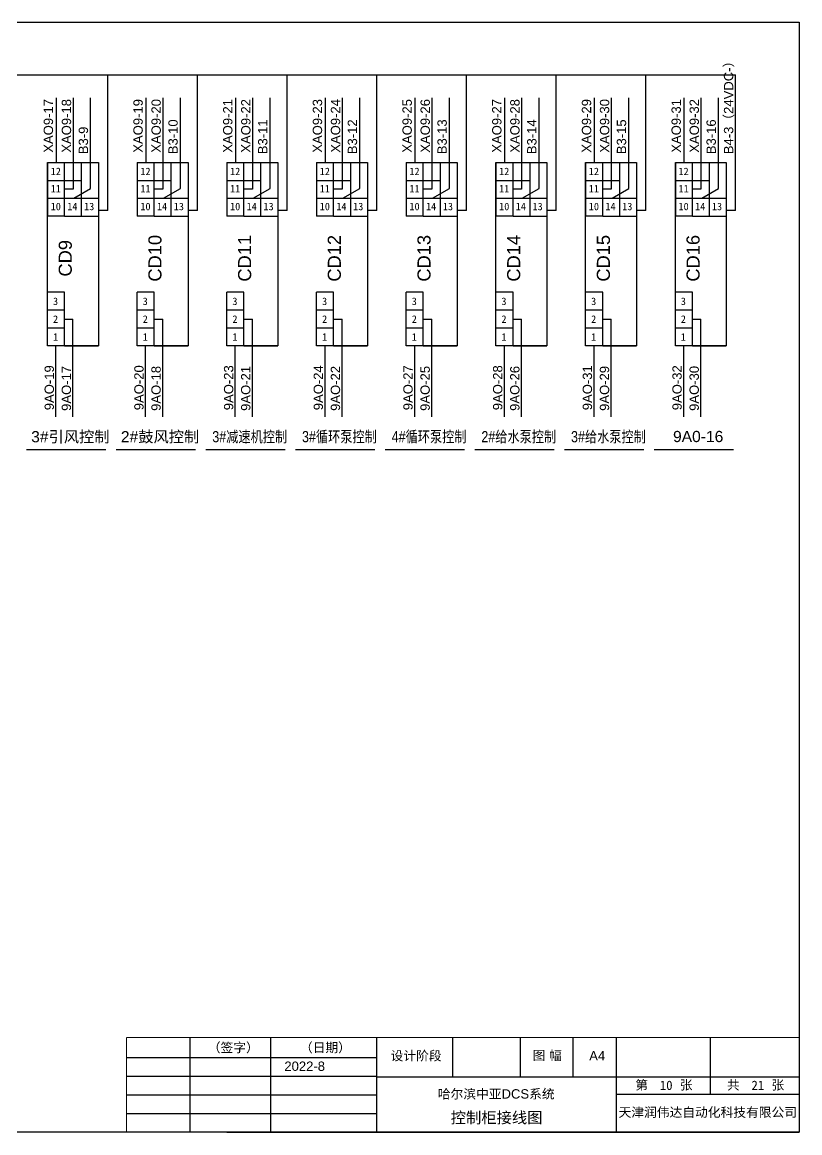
# Model space of a CAD drawing. Extents: x -156069 to -122631, y 9787 to 31117.
# Drawn here: x -139330 to -137249, y 16915 to 19887 of the extents above; entities that cross this region are included whole.
import ezdxf
from ezdxf.enums import TextEntityAlignment as Align

# ---------------------------------------------------------------- set-up
doc = ezdxf.new("R2010")
doc.units = 0
doc.layers.get('0').update_dxf_attribs({"linetype": 'CONTINUOUS'})
doc.layers.add('1', color=143, linetype='CONTINUOUS')
doc.layers.add('TEXT', color=3, linetype='CONTINUOUS')
doc.styles.add('Arial', font='arial.ttf')
doc.styles.get("Standard").update_dxf_attribs({"font": ''})
doc.styles.get('Standard').set_extended_font_data('SimSun')

msp = doc.modelspace()

# ---------------------------------------------------------------- linework, layer by layer
for p, q in [((-141021.09187, 19745.65428), (-137421.09187, 19745.65428)), ((-139101.09187, 19383.08503), (-139101.09187, 19745.65428)), ((-138861.09187, 19383.08503), (-138861.09187, 19745.65428)), ((-138621.09187, 19383.08503), (-138621.09187, 19745.65428)), ((-138381.09187, 19383.08503), (-138381.09187, 19745.65428)), ((-138141.09187, 19383.08503), (-138141.09187, 19745.65428)), ((-137901.09187, 19383.08503), (-137901.09187, 19745.65428)), ((-137661.09187, 19383.08503), (-137661.09187, 19745.65428)), ((-137421.09187, 19383.08503), (-137421.09187, 19745.65428)), ((-139239.28754, 19684.66827), (-139239.28754, 19511.19195)), ((-139193.6794, 19684.66827), (-139193.6794, 19439.62884)), ((-139146.69982, 19441.32991), (-139146.69982, 19684.66827)), ((-138999.28754, 19684.66827), (-138999.28754, 19511.19195)), ((-138953.6794, 19684.66827), (-138953.6794, 19439.62884)), ((-138906.69982, 19441.32991), (-138906.69982, 19684.66827)), ((-138759.28754, 19684.66827), (-138759.28754, 19511.19195)), ((-138713.6794, 19684.66827), (-138713.6794, 19439.62884)), ((-138666.69982, 19441.32991), (-138666.69982, 19684.66827)), ((-138519.28754, 19684.66827), (-138519.28754, 19511.19195)), ((-138473.6794, 19684.66827), (-138473.6794, 19439.62884)), ((-138426.69982, 19441.32991), (-138426.69982, 19684.66827)), ((-138279.28754, 19684.66827), (-138279.28754, 19511.19195)), ((-138233.6794, 19684.66827), (-138233.6794, 19439.62884)), ((-138186.69982, 19441.32991), (-138186.69982, 19684.66827)), ((-138039.28754, 19684.66827), (-138039.28754, 19511.19195)), ((-137993.6794, 19684.66827), (-137993.6794, 19439.62884)), ((-137946.69982, 19441.32991), (-137946.69982, 19684.66827)), ((-137799.28754, 19684.66827), (-137799.28754, 19511.19195)), ((-137753.6794, 19684.66827), (-137753.6794, 19439.62884)), ((-137706.69982, 19441.32991), (-137706.69982, 19684.66827)), ((-137559.28754, 19684.66827), (-137559.28754, 19511.19195)), ((-137513.6794, 19684.66827), (-137513.6794, 19439.62884)), ((-137466.69982, 19441.32991), (-137466.69982, 19684.66827)), ((-139193.6794, 19439.62884), (-139216.48352, 19439.62884)), ((-139191.56031, 19415.59382), (-139146.69982, 19441.32991)), ((-138953.6794, 19439.62884), (-138976.48352, 19439.62884)), ((-138951.56031, 19415.59382), (-138906.69982, 19441.32991)), ((-138713.6794, 19439.62884), (-138736.48352, 19439.62884)), ((-138711.56031, 19415.59382), (-138666.69982, 19441.32991)), ((-138473.6794, 19439.62884), (-138496.48352, 19439.62884)), ((-138471.56031, 19415.59382), (-138426.69982, 19441.32991)), ((-138233.6794, 19439.62884), (-138256.48352, 19439.62884)), ((-138231.56031, 19415.59382), (-138186.69982, 19441.32991)), ((-137993.6794, 19439.62884), (-138016.48352, 19439.62884)), ((-137991.56031, 19415.59382), (-137946.69982, 19441.32991)), ((-137753.6794, 19439.62884), (-137776.48352, 19439.62884)), ((-137751.56031, 19415.59382), (-137706.69982, 19441.32991)), ((-137513.6794, 19439.62884), (-137536.48352, 19439.62884)), ((-137511.56031, 19415.59382), (-137466.69982, 19441.32991)), ((-139101.09187, 19383.08503), (-139125.57155, 19383.08503)), ((-138861.09187, 19383.08503), (-138885.57155, 19383.08503)), ((-138621.09187, 19383.08503), (-138645.57155, 19383.08503)), ((-138381.09187, 19383.08503), (-138405.57155, 19383.08503)), ((-138141.09187, 19383.08503), (-138165.57155, 19383.08503)), ((-137901.09187, 19383.08503), (-137925.57155, 19383.08503)), ((-137661.09187, 19383.08503), (-137685.57155, 19383.08503)), ((-137421.09187, 19383.08503), (-137445.57155, 19383.08503)), ((-139216.48352, 19092.22886), (-139193.98352, 19092.22886)), ((-139193.98352, 18830.63491), (-139193.98352, 19092.22886)), ((-138976.48352, 19092.22886), (-138953.98352, 19092.22886)), ((-138953.98352, 18830.63491), (-138953.98352, 19092.22886)), ((-138736.48352, 19092.22886), (-138713.98352, 19092.22886)), ((-138713.98352, 18830.63491), (-138713.98352, 19092.22886)), ((-138496.48352, 19092.22886), (-138473.98352, 19092.22886)), ((-138473.98352, 18830.63491), (-138473.98352, 19092.22886)), ((-138256.48352, 19092.22886), (-138233.98352, 19092.22886)), ((-138233.98352, 18830.63491), (-138233.98352, 19092.22886)), ((-138016.48352, 19092.22886), (-137993.98352, 19092.22886)), ((-137993.98352, 18830.63491), (-137993.98352, 19092.22886)), ((-137776.48352, 19092.22886), (-137753.98352, 19092.22886)), ((-137753.98352, 18830.63491), (-137753.98352, 19092.22886)), ((-137536.48352, 19092.22886), (-137513.98352, 19092.22886)), ((-137513.98352, 18830.63491), (-137513.98352, 19092.22886)), ((-139239.59166, 18830.63491), (-139239.59166, 19020.53027)), ((-138999.59166, 18830.63491), (-138999.59166, 19020.53027)), ((-138759.59166, 18830.63491), (-138759.59166, 19020.53027)), ((-138519.59166, 18830.63491), (-138519.59166, 19020.53027)), ((-138279.59166, 18830.63491), (-138279.59166, 19020.53027)), ((-138039.59166, 18830.63491), (-138039.59166, 19020.53027)), ((-137799.59166, 18830.63491), (-137799.59166, 19020.53027)), ((-137559.59166, 18830.63491), (-137559.59166, 19020.53027)), ((-139318.64617, 18743.03828), (-139106.08478, 18743.03828)), ((-139078.64617, 18743.03828), (-138866.08478, 18743.03828)), ((-138838.64617, 18743.03828), (-138626.08478, 18743.03828)), ((-138598.64617, 18743.03828), (-138386.08478, 18743.03828)), ((-138358.64617, 18743.03828), (-138146.08478, 18743.03828)), ((-138118.64617, 18743.03828), (-137906.08478, 18743.03828)), ((-137878.64617, 18743.03828), (-137666.08478, 18743.03828)), ((-137638.64617, 18743.03828), (-137426.08478, 18743.03828))]:
    msp.add_line(p, q)
at = {"color": 1}
for p, q in [((-139262.09156, 19511.19195), (-139262.09156, 19463.39289)), ((-139262.09156, 19020.53027), (-139262.09156, 19511.19195)), ((-139262.09156, 19511.19195), (-139125.87547, 19511.19195)), ((-139216.48352, 19463.39289), (-139216.48352, 19511.19195)), ((-139170.87547, 19367.79476), (-139170.87547, 19511.19195)), ((-139125.87547, 19511.19195), (-139125.87547, 19020.53027)), ((-139022.09156, 19511.19195), (-139022.09156, 19463.39289)), ((-139022.09156, 19511.19195), (-138885.87547, 19511.19195)), ((-138976.48352, 19463.39289), (-138976.48352, 19511.19195)), ((-138930.87547, 19367.79476), (-138930.87547, 19511.19195)), ((-138885.87547, 19511.19195), (-138885.87547, 19020.53027)), ((-138782.09156, 19511.19195), (-138782.09156, 19463.39289)), ((-138782.09156, 19511.19195), (-138645.87547, 19511.19195)), ((-138736.48352, 19463.39289), (-138736.48352, 19511.19195)), ((-138690.87547, 19367.79476), (-138690.87547, 19511.19195)), ((-138645.87547, 19511.19195), (-138645.87547, 19020.53027)), ((-138542.09156, 19511.19195), (-138542.09156, 19463.39289)), ((-138542.09156, 19511.19195), (-138405.87547, 19511.19195)), ((-138496.48352, 19463.39289), (-138496.48352, 19511.19195)), ((-138450.87547, 19367.79476), (-138450.87547, 19511.19195)), ((-138405.87547, 19511.19195), (-138405.87547, 19020.53027)), ((-138302.09156, 19511.19195), (-138302.09156, 19463.39289)), ((-138302.09156, 19511.19195), (-138165.87547, 19511.19195)), ((-138256.48352, 19463.39289), (-138256.48352, 19511.19195)), ((-138210.87547, 19367.79476), (-138210.87547, 19511.19195)), ((-138165.87547, 19511.19195), (-138165.87547, 19020.53027)), ((-138062.09156, 19511.19195), (-138062.09156, 19463.39289)), ((-138062.09156, 19020.53027), (-138062.09156, 19511.19195)), ((-138062.09156, 19511.19195), (-137925.87547, 19511.19195)), ((-138016.48352, 19463.39289), (-138016.48352, 19511.19195)), ((-137970.87547, 19367.79476), (-137970.87547, 19511.19195)), ((-137925.87547, 19511.19195), (-137925.87547, 19020.53027)), ((-137822.09156, 19511.19195), (-137822.09156, 19463.39289)), ((-137822.09156, 19020.53027), (-137822.09156, 19511.19195)), ((-137822.09156, 19511.19195), (-137685.87547, 19511.19195)), ((-137776.48352, 19463.39289), (-137776.48352, 19511.19195)), ((-137730.87547, 19367.79476), (-137730.87547, 19511.19195)), ((-137685.87547, 19511.19195), (-137685.87547, 19020.53027)), ((-137582.09156, 19511.19195), (-137582.09156, 19463.39289)), ((-137582.09156, 19020.53027), (-137582.09156, 19511.19195)), ((-137582.09156, 19511.19195), (-137445.87547, 19511.19195)), ((-137536.48352, 19463.39289), (-137536.48352, 19511.19195)), ((-137490.87547, 19367.79476), (-137490.87547, 19511.19195)), ((-137445.87547, 19511.19195), (-137445.87547, 19020.53027)), ((-139262.09156, 19463.39289), (-139262.09156, 19367.79476)), ((-139262.09156, 19463.39289), (-139216.48352, 19463.39289)), ((-139216.48352, 19367.79476), (-139216.48352, 19463.39289)), ((-139216.48352, 19463.39289), (-139170.87547, 19463.39289)), ((-139022.09156, 19463.39289), (-139022.09156, 19367.79476)), ((-139022.09156, 19463.39289), (-138976.48352, 19463.39289)), ((-138976.48352, 19367.79476), (-138976.48352, 19463.39289)), ((-138976.48352, 19463.39289), (-138930.87547, 19463.39289)), ((-138782.09156, 19463.39289), (-138782.09156, 19367.79476)), ((-138782.09156, 19463.39289), (-138736.48352, 19463.39289)), ((-138736.48352, 19367.79476), (-138736.48352, 19463.39289)), ((-138736.48352, 19463.39289), (-138690.87547, 19463.39289)), ((-138542.09156, 19463.39289), (-138542.09156, 19367.79476)), ((-138542.09156, 19463.39289), (-138496.48352, 19463.39289)), ((-138496.48352, 19367.79476), (-138496.48352, 19463.39289)), ((-138496.48352, 19463.39289), (-138450.87547, 19463.39289)), ((-138302.09156, 19463.39289), (-138302.09156, 19367.79476)), ((-138302.09156, 19463.39289), (-138256.48352, 19463.39289)), ((-138256.48352, 19367.79476), (-138256.48352, 19463.39289)), ((-138256.48352, 19463.39289), (-138210.87547, 19463.39289)), ((-138062.09156, 19463.39289), (-138062.09156, 19367.79476)), ((-138062.09156, 19463.39289), (-138016.48352, 19463.39289)), ((-138016.48352, 19367.79476), (-138016.48352, 19463.39289)), ((-138016.48352, 19463.39289), (-137970.87547, 19463.39289)), ((-137822.09156, 19463.39289), (-137822.09156, 19367.79476)), ((-137822.09156, 19463.39289), (-137776.48352, 19463.39289)), ((-137776.48352, 19367.79476), (-137776.48352, 19463.39289)), ((-137776.48352, 19463.39289), (-137730.87547, 19463.39289)), ((-137582.09156, 19463.39289), (-137582.09156, 19367.79476)), ((-137582.09156, 19463.39289), (-137536.48352, 19463.39289)), ((-137536.48352, 19367.79476), (-137536.48352, 19463.39289)), ((-137536.48352, 19463.39289), (-137490.87547, 19463.39289)), ((-139262.09156, 19415.59382), (-139216.48352, 19415.59382)), ((-139216.48352, 19415.59382), (-139125.87547, 19415.59382)), ((-139022.09156, 19415.59382), (-138976.48352, 19415.59382)), ((-138976.48352, 19415.59382), (-138885.87547, 19415.59382)), ((-138782.09156, 19415.59382), (-138736.48352, 19415.59382)), ((-138736.48352, 19415.59382), (-138645.87547, 19415.59382)), ((-138542.09156, 19415.59382), (-138496.48352, 19415.59382)), ((-138496.48352, 19415.59382), (-138405.87547, 19415.59382)), ((-138302.09156, 19415.59382), (-138256.48352, 19415.59382)), ((-138256.48352, 19415.59382), (-138165.87547, 19415.59382)), ((-138062.09156, 19415.59382), (-138016.48352, 19415.59382)), ((-138016.48352, 19415.59382), (-137925.87547, 19415.59382)), ((-137822.09156, 19415.59382), (-137776.48352, 19415.59382)), ((-137776.48352, 19415.59382), (-137685.87547, 19415.59382)), ((-137582.09156, 19415.59382), (-137536.48352, 19415.59382)), ((-137536.48352, 19415.59382), (-137445.87547, 19415.59382)), ((-139216.48352, 19367.79476), (-139262.09156, 19367.79476)), ((-139216.48352, 19367.79476), (-139125.87547, 19367.79476)), ((-138976.48352, 19367.79476), (-139022.09156, 19367.79476)), ((-138976.48352, 19367.79476), (-138885.87547, 19367.79476)), ((-138736.48352, 19367.79476), (-138782.09156, 19367.79476)), ((-138736.48352, 19367.79476), (-138645.87547, 19367.79476)), ((-138496.48352, 19367.79476), (-138542.09156, 19367.79476)), ((-138496.48352, 19367.79476), (-138405.87547, 19367.79476)), ((-138256.48352, 19367.79476), (-138302.09156, 19367.79476)), ((-138256.48352, 19367.79476), (-138165.87547, 19367.79476)), ((-138016.48352, 19367.79476), (-138062.09156, 19367.79476)), ((-138016.48352, 19367.79476), (-137925.87547, 19367.79476)), ((-137776.48352, 19367.79476), (-137822.09156, 19367.79476)), ((-137776.48352, 19367.79476), (-137685.87547, 19367.79476)), ((-137536.48352, 19367.79476), (-137582.09156, 19367.79476)), ((-137536.48352, 19367.79476), (-137445.87547, 19367.79476)), ((-139216.48352, 19163.92745), (-139262.09156, 19163.92745)), ((-139262.09156, 19116.12839), (-139262.09156, 19163.92745)), ((-139216.48352, 19116.12839), (-139216.48352, 19163.92745)), ((-138976.48352, 19163.92745), (-139022.09156, 19163.92745)), ((-139022.09156, 19116.12839), (-139022.09156, 19163.92745)), ((-138976.48352, 19116.12839), (-138976.48352, 19163.92745)), ((-138736.48352, 19163.92745), (-138782.09156, 19163.92745)), ((-138782.09156, 19116.12839), (-138782.09156, 19163.92745)), ((-138736.48352, 19116.12839), (-138736.48352, 19163.92745)), ((-138496.48352, 19163.92745), (-138542.09156, 19163.92745)), ((-138542.09156, 19116.12839), (-138542.09156, 19163.92745)), ((-138496.48352, 19116.12839), (-138496.48352, 19163.92745)), ((-138256.48352, 19163.92745), (-138302.09156, 19163.92745)), ((-138302.09156, 19116.12839), (-138302.09156, 19163.92745)), ((-138256.48352, 19116.12839), (-138256.48352, 19163.92745)), ((-138016.48352, 19163.92745), (-138062.09156, 19163.92745)), ((-138062.09156, 19116.12839), (-138062.09156, 19163.92745)), ((-138016.48352, 19116.12839), (-138016.48352, 19163.92745)), ((-137776.48352, 19163.92745), (-137822.09156, 19163.92745)), ((-137822.09156, 19116.12839), (-137822.09156, 19163.92745)), ((-137776.48352, 19116.12839), (-137776.48352, 19163.92745)), ((-137536.48352, 19163.92745), (-137582.09156, 19163.92745)), ((-137582.09156, 19116.12839), (-137582.09156, 19163.92745)), ((-137536.48352, 19116.12839), (-137536.48352, 19163.92745)), ((-139216.48352, 19116.12839), (-139262.09156, 19116.12839)), ((-139262.09156, 19068.32933), (-139262.09156, 19116.12839)), ((-139216.48352, 19116.12839), (-139262.09156, 19116.12839)), ((-139216.48352, 19116.12839), (-139262.09156, 19116.12839)), ((-139216.48352, 19116.12839), (-139262.09156, 19116.12839)), ((-139216.48352, 19068.32933), (-139216.48352, 19116.12839)), ((-138976.48352, 19116.12839), (-139022.09156, 19116.12839)), ((-139022.09156, 19068.32933), (-139022.09156, 19116.12839)), ((-139022.09156, 19020.53027), (-139022.09156, 19116.12839)), ((-138976.48352, 19116.12839), (-139022.09156, 19116.12839)), ((-138976.48352, 19116.12839), (-139022.09156, 19116.12839)), ((-138976.48352, 19116.12839), (-139022.09156, 19116.12839)), ((-138976.48352, 19068.32933), (-138976.48352, 19116.12839)), ((-138736.48352, 19116.12839), (-138782.09156, 19116.12839)), ((-138782.09156, 19068.32933), (-138782.09156, 19116.12839)), ((-138736.48352, 19116.12839), (-138782.09156, 19116.12839)), ((-138736.48352, 19116.12839), (-138782.09156, 19116.12839)), ((-138736.48352, 19116.12839), (-138782.09156, 19116.12839)), ((-138736.48352, 19068.32933), (-138736.48352, 19116.12839)), ((-138496.48352, 19116.12839), (-138542.09156, 19116.12839)), ((-138542.09156, 19068.32933), (-138542.09156, 19116.12839)), ((-138496.48352, 19116.12839), (-138542.09156, 19116.12839)), ((-138496.48352, 19116.12839), (-138542.09156, 19116.12839)), ((-138496.48352, 19116.12839), (-138542.09156, 19116.12839)), ((-138496.48352, 19068.32933), (-138496.48352, 19116.12839)), ((-138256.48352, 19116.12839), (-138302.09156, 19116.12839)), ((-138302.09156, 19068.32933), (-138302.09156, 19116.12839)), ((-138302.09156, 19020.53027), (-138302.09156, 19116.12839)), ((-138256.48352, 19116.12839), (-138302.09156, 19116.12839)), ((-138256.48352, 19116.12839), (-138302.09156, 19116.12839)), ((-138256.48352, 19116.12839), (-138302.09156, 19116.12839)), ((-138256.48352, 19068.32933), (-138256.48352, 19116.12839)), ((-138016.48352, 19116.12839), (-138062.09156, 19116.12839)), ((-138062.09156, 19068.32933), (-138062.09156, 19116.12839)), ((-138016.48352, 19116.12839), (-138062.09156, 19116.12839)), ((-138016.48352, 19116.12839), (-138062.09156, 19116.12839)), ((-138016.48352, 19116.12839), (-138062.09156, 19116.12839)), ((-138016.48352, 19068.32933), (-138016.48352, 19116.12839)), ((-137776.48352, 19116.12839), (-137822.09156, 19116.12839)), ((-137822.09156, 19068.32933), (-137822.09156, 19116.12839)), ((-137776.48352, 19116.12839), (-137822.09156, 19116.12839)), ((-137776.48352, 19116.12839), (-137822.09156, 19116.12839)), ((-137776.48352, 19116.12839), (-137822.09156, 19116.12839)), ((-137776.48352, 19068.32933), (-137776.48352, 19116.12839)), ((-137536.48352, 19116.12839), (-137582.09156, 19116.12839)), ((-137582.09156, 19068.32933), (-137582.09156, 19116.12839)), ((-137536.48352, 19116.12839), (-137582.09156, 19116.12839)), ((-137536.48352, 19116.12839), (-137582.09156, 19116.12839)), ((-137536.48352, 19116.12839), (-137582.09156, 19116.12839)), ((-137536.48352, 19068.32933), (-137536.48352, 19116.12839)), ((-139216.48352, 19068.32933), (-139262.09156, 19068.32933)), ((-139262.09156, 19020.53027), (-139262.09156, 19068.32933)), ((-139216.48352, 19068.32933), (-139262.09156, 19068.32933)), ((-139216.48352, 19020.53027), (-139216.48352, 19068.32933)), ((-138976.48352, 19068.32933), (-139022.09156, 19068.32933)), ((-139022.09156, 19020.53027), (-139022.09156, 19068.32933)), ((-138976.48352, 19068.32933), (-139022.09156, 19068.32933)), ((-138976.48352, 19020.53027), (-138976.48352, 19068.32933)), ((-138736.48352, 19068.32933), (-138782.09156, 19068.32933)), ((-138782.09156, 19020.53027), (-138782.09156, 19068.32933)), ((-138736.48352, 19068.32933), (-138782.09156, 19068.32933)), ((-138782.09156, 19020.53027), (-138782.09156, 19068.32933)), ((-138736.48352, 19020.53027), (-138736.48352, 19068.32933)), ((-138496.48352, 19068.32933), (-138542.09156, 19068.32933)), ((-138542.09156, 19020.53027), (-138542.09156, 19068.32933)), ((-138496.48352, 19068.32933), (-138542.09156, 19068.32933)), ((-138542.09156, 19020.53027), (-138542.09156, 19068.32933)), ((-138496.48352, 19020.53027), (-138496.48352, 19068.32933)), ((-138256.48352, 19068.32933), (-138302.09156, 19068.32933)), ((-138302.09156, 19020.53027), (-138302.09156, 19068.32933)), ((-138256.48352, 19068.32933), (-138302.09156, 19068.32933)), ((-138256.48352, 19020.53027), (-138256.48352, 19068.32933)), ((-138016.48352, 19068.32933), (-138062.09156, 19068.32933)), ((-138062.09156, 19020.53027), (-138062.09156, 19068.32933)), ((-138016.48352, 19068.32933), (-138062.09156, 19068.32933)), ((-138016.48352, 19020.53027), (-138016.48352, 19068.32933)), ((-137776.48352, 19068.32933), (-137822.09156, 19068.32933)), ((-137822.09156, 19020.53027), (-137822.09156, 19068.32933)), ((-137776.48352, 19068.32933), (-137822.09156, 19068.32933)), ((-137776.48352, 19020.53027), (-137776.48352, 19068.32933)), ((-137536.48352, 19068.32933), (-137582.09156, 19068.32933)), ((-137582.09156, 19020.53027), (-137582.09156, 19068.32933)), ((-137536.48352, 19068.32933), (-137582.09156, 19068.32933)), ((-137536.48352, 19020.53027), (-137536.48352, 19068.32933)), ((-139216.48352, 19020.53027), (-139262.09156, 19020.53027)), ((-139125.87547, 19020.53027), (-139262.09156, 19020.53027)), ((-139216.48352, 19020.53027), (-139125.87547, 19020.53027)), ((-138976.48352, 19020.53027), (-139022.09156, 19020.53027)), ((-138885.87547, 19020.53027), (-139022.09156, 19020.53027)), ((-138976.48352, 19020.53027), (-138885.87547, 19020.53027)), ((-138736.48352, 19020.53027), (-138782.09156, 19020.53027)), ((-138645.87547, 19020.53027), (-138782.09156, 19020.53027)), ((-138736.48352, 19020.53027), (-138645.87547, 19020.53027)), ((-138496.48352, 19020.53027), (-138542.09156, 19020.53027)), ((-138405.87547, 19020.53027), (-138542.09156, 19020.53027)), ((-138496.48352, 19020.53027), (-138405.87547, 19020.53027)), ((-138256.48352, 19020.53027), (-138302.09156, 19020.53027)), ((-138165.87547, 19020.53027), (-138302.09156, 19020.53027)), ((-138256.48352, 19020.53027), (-138165.87547, 19020.53027)), ((-138016.48352, 19020.53027), (-138062.09156, 19020.53027)), ((-137925.87547, 19020.53027), (-138062.09156, 19020.53027)), ((-138016.48352, 19020.53027), (-137925.87547, 19020.53027)), ((-137776.48352, 19020.53027), (-137822.09156, 19020.53027)), ((-137685.87547, 19020.53027), (-137822.09156, 19020.53027)), ((-137776.48352, 19020.53027), (-137685.87547, 19020.53027)), ((-137536.48352, 19020.53027), (-137582.09156, 19020.53027)), ((-137445.87547, 19020.53027), (-137582.09156, 19020.53027)), ((-137536.48352, 19020.53027), (-137445.87547, 19020.53027))]:
    msp.add_line(p, q, dxfattribs=at)
at = {"layer": '1'}
for p, q in [((-141450.5862, 19886.6219), (-137250.58623, 19886.6219)), ((-137250.58623, 19886.6219), (-137250.58623, 16916.62189)), ((-138881.43581, 17170.09574), (-138881.43581, 16915.79723)), ((-138665.06455, 17170.09574), (-138665.06455, 16915.79723)), ((-138381.64477, 17170.09574), (-138381.64477, 16915.79723)), ((-138178.14675, 17170.09574), (-138178.14675, 17065.1886)), ((-137997.51896, 17170.09574), (-137997.51896, 17065.1886)), ((-137856.74802, 17170.09574), (-137856.74802, 17065.1886)), ((-137740.13306, 17170.09574), (-137740.13306, 16915.79723)), ((-137488.92523, 17170.09574), (-137488.92523, 17017.33048)), ((-139050.58628, 17116.62189), (-138381.64477, 17116.62189)), ((-139050.58628, 17066.62189), (-138381.64477, 17066.62189)), ((-138381.64477, 17065.1886), (-137636.12196, 17065.1886)), ((-137637.38657, 17065.1886), (-137250.58623, 17065.1886)), ((-139050.58628, 17016.62189), (-138381.64477, 17016.62189)), ((-137250.58623, 17017.33048), (-137740.13306, 17017.33048)), ((-139050.58628, 16966.62189), (-138381.64477, 16966.62189)), ((-137250.58623, 16916.62189), (-141450.5862, 16916.62189)), ((-138782.01118, 16916.62189), (-139050.58628, 16916.6219)), ((-138782.01118, 16916.62189), (-137250.58623, 16916.62189))]:
    msp.add_line(p, q, dxfattribs=at)
at = {"layer": '1', "const_width": 3}
for points in [[(-139050.58628, 17170.09574), (-137250.58623, 17170.09574)], [(-139050.58628, 16916.6219), (-139050.58628, 17170.09574)]]:
    msp.add_lwpolyline(points, dxfattribs=at)

# ---------------------------------------------------------------- texts
at = {"color": 3, "style": 'Arial'}
for s, p in [('B4-3（24VDC-）', (-137427.08717, 19533.4549)), ('XAO9-17', (-139247.33574, 19537.39617)), ('XAO9-18', (-139198.98338, 19537.39617)), ('XAO9-19', (-139007.33574, 19537.39617)), ('XAO9-20', (-138958.98338, 19537.39617)), ('XAO9-21', (-138767.33574, 19537.39617)), ('XAO9-22', (-138718.98338, 19537.39617)), ('XAO9-23', (-138527.33574, 19537.39617)), ('XAO9-24', (-138478.98338, 19537.39617)), ('XAO9-25', (-138287.33574, 19537.39617)), ('XAO9-26', (-138238.98338, 19537.39617)), ('XAO9-27', (-138047.33574, 19537.39617)), ('XAO9-28', (-137998.98338, 19537.39617)), ('XAO9-29', (-137807.33574, 19537.39617)), ('XAO9-30', (-137758.98338, 19537.39617)), ('XAO9-31', (-137567.33574, 19537.39617)), ('XAO9-32', (-137518.98338, 19537.39617)), ('B3-10', (-138913.71232, 19533.4549)), ('B3-11', (-138673.71232, 19533.4549)), ('B3-12', (-138433.71232, 19533.4549)), ('B3-13', (-138193.71232, 19533.4549)), ('B3-14', (-137953.71232, 19533.4549)), ('B3-15', (-137713.71232, 19533.4549)), ('B3-16', (-137473.71232, 19533.4549)), ('B3-9', (-139153.71232, 19533.4549)), ('9AO-19', (-139245.00442, 18848.40244)), ('9AO-17', (-139199.21977, 18846.60861)), ('9AO-20', (-139005.00442, 18848.40244)), ('9AO-18', (-138959.21977, 18846.60861)), ('9AO-23', (-138765.00442, 18848.40244)), ('9AO-21', (-138719.21977, 18846.60861)), ('9AO-24', (-138525.00442, 18848.40244)), ('9AO-22', (-138479.21977, 18846.60861)), ('9AO-27', (-138285.00442, 18848.40244)), ('9AO-25', (-138239.21977, 18846.60861)), ('9AO-28', (-138045.00442, 18848.40244)), ('9AO-26', (-137999.21977, 18846.60861)), ('9AO-31', (-137805.00442, 18848.40244)), ('9AO-29', (-137759.21977, 18846.60861)), ('9AO-32', (-137565.00442, 18848.40244)), ('9AO-30', (-137519.21977, 18846.60861))]:
    msp.add_text(s, height=25, rotation=90, dxfattribs=at).set_placement(p)
at = {"color": 3}
for s, p in [('12', (-139240.01251, 19487.44866)), ('12', (-139000.01251, 19487.44866)), ('12', (-138760.01251, 19487.44866)), ('12', (-138520.01251, 19487.44866)), ('12', (-138280.01251, 19487.44866)), ('12', (-138040.01251, 19487.44866)), ('12', (-137800.01251, 19487.44866)), ('12', (-137560.01251, 19487.44866)), ('11', (-139240.01251, 19441.36563)), ('11', (-139000.01251, 19441.36563)), ('11', (-138760.01251, 19441.36563)), ('11', (-138520.01251, 19441.36563)), ('11', (-138280.01251, 19441.36563)), ('11', (-138040.01251, 19441.36563)), ('11', (-137800.01251, 19441.36563)), ('11', (-137560.01251, 19441.36563)), ('10', (-139240.01251, 19393.56657)), ('14', (-139195.62055, 19393.56657)), ('13', (-139150.62055, 19393.56657)), ('10', (-139000.01251, 19393.56657)), ('14', (-138955.62055, 19393.56657)), ('13', (-138910.62055, 19393.56657)), ('10', (-138760.01251, 19393.56657)), ('14', (-138715.62055, 19393.56657)), ('13', (-138670.62055, 19393.56657)), ('10', (-138520.01251, 19393.56657)), ('14', (-138475.62055, 19393.56657)), ('13', (-138430.62055, 19393.56657)), ('10', (-138280.01251, 19393.56657)), ('14', (-138235.62055, 19393.56657)), ('13', (-138190.62055, 19393.56657)), ('10', (-138040.01251, 19393.56657)), ('14', (-137995.62055, 19393.56657)), ('13', (-137950.62055, 19393.56657)), ('10', (-137800.01251, 19393.56657)), ('14', (-137755.62055, 19393.56657)), ('13', (-137710.62055, 19393.56657)), ('10', (-137560.01251, 19393.56657)), ('14', (-137515.62055, 19393.56657)), ('13', (-137470.62055, 19393.56657)), ('3', (-139240.62055, 19139.96577)), ('3', (-139000.62055, 19139.96577)), ('3', (-138760.62055, 19139.96577)), ('3', (-138520.62055, 19139.96577)), ('3', (-138280.62055, 19139.96577)), ('3', (-138040.62055, 19139.96577)), ('3', (-137800.62055, 19139.96577)), ('3', (-137560.62055, 19139.96577)), ('2', (-139240.62055, 19092.1667)), ('2', (-139000.62055, 19092.1667)), ('2', (-138760.62055, 19092.1667)), ('2', (-138520.62055, 19092.1667)), ('2', (-138280.62055, 19092.1667)), ('2', (-138040.62055, 19092.1667)), ('2', (-137800.62055, 19092.1667)), ('2', (-137560.62055, 19092.1667)), ('1', (-139240.62055, 19044.36764)), ('1', (-139000.62055, 19044.36764)), ('1', (-138760.62055, 19044.36764)), ('1', (-138520.62055, 19044.36764)), ('1', (-138280.62055, 19044.36764)), ('1', (-138040.62055, 19044.36764)), ('1', (-137800.62055, 19044.36764)), ('1', (-137560.62055, 19044.36764))]:
    msp.add_text(s, height=20, dxfattribs=at).set_placement(p, align=Align.MIDDLE_CENTER)
at = {"color": 3, "style": 'Arial'}
for s, p in [('CD10', (-138974.71938, 19254.9685)), ('CD11', (-138734.71938, 19254.9685)), ('CD12', (-138494.71938, 19254.9685)), ('CD13', (-138254.71938, 19254.9685)), ('CD14', (-138014.71938, 19254.9685)), ('CD15', (-137774.71938, 19254.9685)), ('CD16', (-137534.71938, 19254.9685)), ('CD9', (-139214.71938, 19254.9685))]:
    msp.add_text(s, height=35, rotation=90, dxfattribs=at).set_placement(p, align=Align.MIDDLE_CENTER)
at = {"layer": '1', "style": 'Arial'}
for s, p in [('（签字）', (-138833.18873, 17130.69397)), ('（日期）', (-138586.75165, 17130.69397)), ('设计阶段', (-138343.97189, 17108.72933)), ('图 幅', (-137963.71104, 17109.87281)), ('A4', (-137812.58755, 17108.77731)), ('2022-8', (-138628.32913, 17080.77856))]:
    msp.add_text(s, height=25, dxfattribs=at).set_placement(p)
at = {"layer": '1'}
for s, p in [('第     张', (-137689.10998, 17030.67308)), ('共     张', (-137443.9265, 17030.67308)), ('10', (-137623.5511, 17029.618)), ('21', (-137378.36761, 17029.618))]:
    msp.add_text(s, height=25, dxfattribs=at).set_placement(p)
at = {"layer": '1', "style": 'Arial'}
for s, height, p in [('哈尔滨中亚DCS系统', 25, (-138061.43434, 17019.16586)), ('控制柜接线图', 30, (-138060.42682, 16955.6945)), ('天津润伟达自动化科技有限公司', 25, (-137495.23839, 16970.13941))]:
    msp.add_text(s, height=height, dxfattribs=at).set_placement(p, align=Align.MIDDLE_CENTER)
at = {"layer": 'TEXT', "style": 'Arial'}
for s, p in [('3#引风控制', (-139201.02874, 18778.15778)), ('2#鼓风控制', (-138961.02874, 18778.15778)), ('9A0-16', (-137521.02874, 18778.15778))]:
    msp.add_text(s, height=29.9, dxfattribs=at).set_placement(p, align=Align.MIDDLE)
at = {"layer": 'TEXT', "style": 'Arial', "width": 0.8}
for s, p in [('3#减速机控制', (-138721.02874, 18778.15778)), ('3#循环泵控制', (-138481.02874, 18778.15778)), ('4#循环泵控制', (-138241.02874, 18778.15778)), ('2#给水泵控制', (-138001.02874, 18778.15778)), ('3#给水泵控制', (-137761.02874, 18778.15778))]:
    msp.add_text(s, height=29.9, dxfattribs=at).set_placement(p, align=Align.MIDDLE)

doc.saveas('drawing.dxf')
